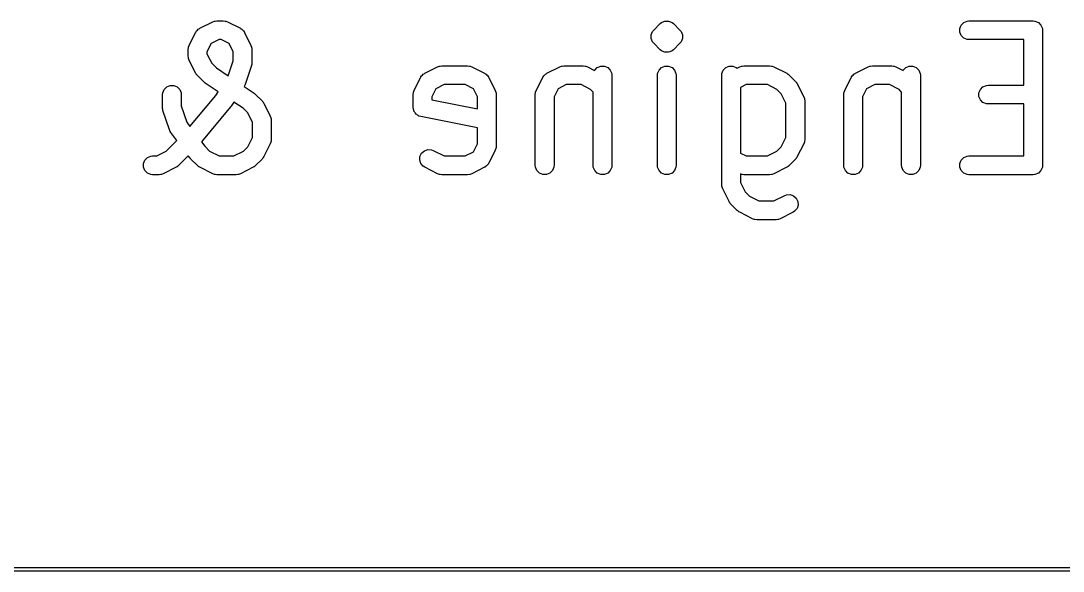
# Model space of a CAD drawing. Extents: x 89 to 178, y -115 to -57.
# Drawn here: x 119.06 to 132.96, y -115.02 to -107.69 of the extents above; entities that cross this region are included whole.
import ezdxf

# ---------------------------------------------------------------- set-up
doc = ezdxf.new("R2010")
doc.units = 0
doc.layers.add('BLACK', color=7, linetype='CONTINUOUS')

msp = doc.modelspace()

# ---------------------------------------------------------------- linework, layer by layer
at = {"layer": 'BLACK', "linetype": 'CONTINUOUS'}
for p, q in [((121.443912, -107.790625), (121.61534, -107.704911)), ((121.61534, -107.704911), (121.638226, -107.696153)), ((121.638226, -107.696153), (121.642706, -107.695834)), ((121.642706, -107.695834), (121.646856, -107.694116)), ((121.646856, -107.694116), (121.671242, -107.691714)), ((121.671242, -107.691714), (121.756956, -107.691714)), ((121.756956, -107.691714), (121.781342, -107.694116)), ((121.781342, -107.694116), (121.78549, -107.695834)), ((121.78549, -107.695834), (121.789972, -107.696153)), ((121.789972, -107.696153), (121.812857, -107.70491)), ((121.812857, -107.70491), (121.984286, -107.790624)), ((127.582854, -107.728326), (127.60179, -107.712785)), ((127.60179, -107.712785), (127.601796, -107.71278)), ((127.601796, -107.71278), (127.633657, -107.699582)), ((127.633657, -107.699582), (127.646855, -107.694116)), ((127.646855, -107.694116), (127.695629, -107.694116)), ((127.695629, -107.694116), (127.708826, -107.699582)), ((127.708826, -107.699582), (127.740688, -107.71278)), ((127.740688, -107.71278), (127.740693, -107.712785)), ((127.740693, -107.712785), (127.75963, -107.728326)), ((131.595878, -107.747268), (131.630366, -107.71278)), ((131.630366, -107.71278), (131.675426, -107.694116)), ((131.675426, -107.694116), (131.699812, -107.691714)), ((131.699812, -107.691714), (132.556955, -107.691714)), ((132.556955, -107.691714), (132.581341, -107.694116)), ((132.581341, -107.694116), (132.626401, -107.71278)), ((132.626401, -107.71278), (132.660889, -107.747268)), ((121.302296, -108.017955), (121.388011, -107.846526)), ((121.388011, -107.846526), (121.390577, -107.842449)), ((121.390577, -107.842449), (121.391219, -107.840524)), ((121.391219, -107.840524), (121.393297, -107.838127)), ((121.393297, -107.838127), (121.401065, -107.825788)), ((121.401065, -107.825788), (121.412909, -107.815515)), ((121.412909, -107.815515), (121.423175, -107.803679)), ((121.423175, -107.803679), (121.435507, -107.795915)), ((121.435507, -107.795915), (121.43791, -107.793832)), ((121.43791, -107.793832), (121.439838, -107.793189)), ((121.439838, -107.793189), (121.443912, -107.790625)), ((121.984286, -107.790624), (121.988365, -107.793191)), ((121.988365, -107.793191), (121.990289, -107.793833)), ((121.990289, -107.793833), (121.992684, -107.79591)), ((121.992684, -107.79591), (122.005024, -107.803678)), ((122.005024, -107.803678), (122.015296, -107.815522)), ((122.015296, -107.815522), (122.027134, -107.825789)), ((122.027134, -107.825789), (122.034898, -107.838123)), ((122.034898, -107.838123), (122.03698, -107.840523)), ((122.03698, -107.840523), (122.037622, -107.842449)), ((122.037622, -107.842449), (122.040189, -107.846527)), ((122.040189, -107.846527), (122.125902, -108.017955)), ((127.46293, -107.878041), (127.481595, -107.832982)), ((127.481595, -107.832982), (127.49714, -107.81404)), ((127.49714, -107.81404), (127.582854, -107.728326)), ((127.75963, -107.728326), (127.845344, -107.81404)), ((127.845344, -107.81404), (127.860889, -107.832982)), ((127.860889, -107.832982), (127.879554, -107.878041)), ((131.577214, -107.792328), (131.595878, -107.747268)), ((131.577214, -107.8411), (131.577214, -107.792328)), ((131.595878, -107.88616), (131.577214, -107.8411)), ((132.660889, -107.747268), (132.679553, -107.792328)), ((132.679553, -107.792328), (132.681955, -107.816714)), ((132.681955, -107.816714), (132.681955, -109.616714)), ((121.592983, -107.995597), (121.539099, -108.103365)), ((121.700751, -107.941714), (121.592983, -107.995597)), ((121.727447, -107.941714), (121.700751, -107.941714)), ((121.835215, -107.995597), (121.727447, -107.941714)), ((121.889099, -108.103365), (121.835215, -107.995597)), ((127.46293, -107.926815), (127.46293, -107.878041)), ((127.481595, -107.971874), (127.46293, -107.926815)), ((127.49714, -107.990816), (127.481595, -107.971874)), ((127.582854, -108.07653), (127.49714, -107.990816)), ((127.845344, -107.990816), (127.75963, -108.07653)), ((127.860889, -107.971874), (127.845344, -107.990816)), ((127.879554, -107.926815), (127.860889, -107.971874)), ((127.879554, -107.878041), (127.879554, -107.926815)), ((131.630366, -107.920648), (131.595878, -107.88616)), ((131.675426, -107.939312), (131.630366, -107.920648)), ((131.699812, -107.941714), (131.675426, -107.939312)), ((132.431955, -107.941714), (131.699812, -107.941714)), ((132.431955, -108.548857), (132.431955, -107.941714)), ((121.289099, -108.073857), (121.291501, -108.049471)), ((121.289099, -108.159571), (121.289099, -108.073857)), ((121.291501, -108.049471), (121.293219, -108.045322)), ((121.293219, -108.045322), (121.293538, -108.040841)), ((121.293538, -108.040841), (121.302296, -108.017955)), ((121.539099, -108.103365), (121.539099, -108.130062)), ((121.539099, -108.130062), (121.602545, -108.256955)), ((121.889099, -108.224999), (121.889099, -108.103365)), ((122.125902, -108.017955), (122.13466, -108.040841)), ((122.13466, -108.040841), (122.134978, -108.045321)), ((122.134978, -108.045321), (122.136697, -108.049471)), ((122.136697, -108.049471), (122.139099, -108.073857)), ((122.139099, -108.073857), (122.139099, -108.245285)), ((127.60179, -108.09207), (127.582854, -108.07653)), ((127.601796, -108.092076), (127.60179, -108.09207)), ((127.629785, -108.103669), (127.601796, -108.092076)), ((127.646855, -108.11074), (127.629785, -108.103669)), ((127.646856, -108.11074), (127.646855, -108.11074)), ((127.695628, -108.11074), (127.646856, -108.11074)), ((127.695629, -108.11074), (127.695628, -108.11074)), ((127.712699, -108.103669), (127.695629, -108.11074)), ((127.740688, -108.092076), (127.712699, -108.103669)), ((127.740693, -108.09207), (127.740688, -108.092076)), ((127.75963, -108.07653), (127.740693, -108.09207)), ((121.291501, -108.183957), (121.289099, -108.159571)), ((121.293219, -108.188105), (121.291501, -108.183957)), ((121.293538, -108.192587), (121.293219, -108.188105)), ((121.302296, -108.215473), (121.293538, -108.192587)), ((121.388011, -108.386902), (121.302296, -108.215473)), ((121.602545, -108.256955), (121.665163, -108.319573)), ((121.822591, -108.424525), (121.889099, -108.224999)), ((122.135433, -108.27272), (122.132684, -108.284814)), ((122.136697, -108.269671), (122.135433, -108.27272)), ((122.137132, -108.265249), (122.136697, -108.269671)), ((122.138117, -108.26092), (122.137132, -108.265249)), ((122.139099, -108.245285), (122.137883, -108.257628)), ((122.137883, -108.257628), (122.138117, -108.26092)), ((121.394619, -108.3974), (121.388011, -108.386902)), ((121.395881, -108.400446), (121.394619, -108.3974)), ((121.398694, -108.403874), (121.395881, -108.400446)), ((121.401065, -108.40764), (121.398694, -108.403874)), ((121.403562, -108.409806), (121.401065, -108.40764)), ((121.411426, -108.419388), (121.403562, -108.409806)), ((121.665163, -108.319573), (121.822591, -108.424525)), ((122.132684, -108.284814), (122.04697, -108.541956)), ((124.401064, -108.425789), (124.412908, -108.415516)), ((124.412908, -108.415516), (124.423175, -108.403679)), ((124.423175, -108.403679), (124.435508, -108.395915)), ((124.435508, -108.395915), (124.437909, -108.393833)), ((124.437909, -108.393833), (124.439836, -108.39319)), ((124.439836, -108.39319), (124.443912, -108.390625)), ((124.443912, -108.390625), (124.61534, -108.304911)), ((124.61534, -108.304911), (124.638226, -108.296153)), ((124.638226, -108.296153), (124.642706, -108.295834)), ((124.642706, -108.295834), (124.646856, -108.294116)), ((124.646856, -108.294116), (124.671242, -108.291714)), ((124.671242, -108.291714), (125.0141, -108.291714)), ((125.0141, -108.291714), (125.038486, -108.294116)), ((125.038486, -108.294116), (125.042634, -108.295834)), ((125.042634, -108.295834), (125.047116, -108.296153)), ((125.047116, -108.296153), (125.070002, -108.304911)), ((125.070002, -108.304911), (125.241429, -108.390624)), ((125.241429, -108.390624), (125.245507, -108.393191)), ((125.245507, -108.393191), (125.247432, -108.393833)), ((125.247432, -108.393833), (125.249829, -108.395912)), ((125.249829, -108.395912), (125.262167, -108.403679)), ((125.262167, -108.403679), (125.272436, -108.415519)), ((125.272436, -108.415519), (125.284277, -108.425789)), ((126.029635, -108.425789), (126.041479, -108.415516)), ((126.041479, -108.415516), (126.051746, -108.403679)), ((126.051746, -108.403679), (126.064079, -108.395915)), ((126.064079, -108.395915), (126.06648, -108.393833)), ((126.06648, -108.393833), (126.068407, -108.39319)), ((126.068407, -108.39319), (126.072483, -108.390625)), ((126.072483, -108.390625), (126.243911, -108.304911)), ((126.243911, -108.304911), (126.266797, -108.296153)), ((126.266797, -108.296153), (126.271277, -108.295834)), ((126.271277, -108.295834), (126.275427, -108.294116)), ((126.275427, -108.294116), (126.299813, -108.291714)), ((126.299813, -108.291714), (126.556956, -108.291714)), ((126.556956, -108.291714), (126.581342, -108.294116)), ((126.581342, -108.294116), (126.58549, -108.295834)), ((126.58549, -108.295834), (126.589972, -108.296153)), ((126.589972, -108.296153), (126.612857, -108.30491)), ((126.612857, -108.30491), (126.708004, -108.352483)), ((126.708004, -108.352483), (126.710165, -108.347268)), ((126.710165, -108.347268), (126.744653, -108.31278)), ((126.744653, -108.31278), (126.789713, -108.294116)), ((126.789713, -108.294116), (126.838485, -108.294116)), ((126.838485, -108.294116), (126.883545, -108.31278)), ((126.883545, -108.31278), (126.918033, -108.347268)), ((126.918033, -108.347268), (126.936697, -108.392328)), ((126.936697, -108.392328), (126.939099, -108.416714)), ((126.939099, -108.416714), (126.939099, -109.616714)), ((127.546242, -108.416714), (127.548644, -108.392328)), ((127.546242, -109.616714), (127.546242, -108.416714)), ((127.548644, -108.392328), (127.567308, -108.347268)), ((127.567308, -108.347268), (127.601796, -108.31278)), ((127.601796, -108.31278), (127.646856, -108.294116)), ((127.646856, -108.294116), (127.695628, -108.294116)), ((127.695628, -108.294116), (127.740688, -108.31278)), ((127.740688, -108.31278), (127.775176, -108.347268)), ((127.775176, -108.347268), (127.79384, -108.392328)), ((127.79384, -108.392328), (127.796242, -108.416714)), ((127.796242, -108.416714), (127.796242, -109.616714)), ((128.403385, -108.416714), (128.405787, -108.392328)), ((128.403385, -109.873857), (128.403385, -108.416714)), ((128.405787, -108.392328), (128.424451, -108.347268)), ((128.424451, -108.347268), (128.458939, -108.31278)), ((128.458939, -108.31278), (128.503999, -108.294116)), ((128.503999, -108.294116), (128.552771, -108.294116)), ((128.552771, -108.294116), (128.597831, -108.31278)), ((128.597831, -108.31278), (128.607945, -108.322894)), ((128.607945, -108.322894), (128.643911, -108.304911)), ((128.643911, -108.304911), (128.666797, -108.296153)), ((128.666797, -108.296153), (128.671277, -108.295834)), ((128.671277, -108.295834), (128.675427, -108.294116)), ((128.675427, -108.294116), (128.699813, -108.291714)), ((128.699813, -108.291714), (129.04267, -108.291714)), ((129.04267, -108.291714), (129.067056, -108.294116)), ((129.067056, -108.294116), (129.071204, -108.295834)), ((129.071204, -108.295834), (129.075686, -108.296153)), ((129.075686, -108.296153), (129.098571, -108.30491)), ((129.098571, -108.30491), (129.27, -108.390624)), ((129.27, -108.390624), (129.2805, -108.397234)), ((129.2805, -108.397234), (129.283545, -108.398495)), ((129.283545, -108.398495), (129.286971, -108.401307)), ((129.286971, -108.401307), (129.290738, -108.403678)), ((129.290738, -108.403678), (129.292904, -108.406176)), ((129.292904, -108.406176), (129.302487, -108.41404)), ((129.302487, -108.41404), (129.388201, -108.499754)), ((130.14392, -108.425789), (130.155764, -108.415516)), ((130.155764, -108.415516), (130.166031, -108.403679)), ((130.166031, -108.403679), (130.178364, -108.395915)), ((130.178364, -108.395915), (130.180765, -108.393833)), ((130.180765, -108.393833), (130.182692, -108.39319)), ((130.182692, -108.39319), (130.186768, -108.390625)), ((130.186768, -108.390625), (130.358196, -108.304911)), ((130.358196, -108.304911), (130.381082, -108.296153)), ((130.381082, -108.296153), (130.385562, -108.295834)), ((130.385562, -108.295834), (130.389712, -108.294116)), ((130.389712, -108.294116), (130.414098, -108.291714)), ((130.414098, -108.291714), (130.671241, -108.291714)), ((130.671241, -108.291714), (130.695627, -108.294116)), ((130.695627, -108.294116), (130.699775, -108.295834)), ((130.699775, -108.295834), (130.704257, -108.296153)), ((130.704257, -108.296153), (130.727142, -108.30491)), ((130.727142, -108.30491), (130.822289, -108.352483)), ((130.822289, -108.352483), (130.82445, -108.347268)), ((130.82445, -108.347268), (130.858938, -108.31278)), ((130.858938, -108.31278), (130.903998, -108.294116)), ((130.903998, -108.294116), (130.95277, -108.294116)), ((130.95277, -108.294116), (130.99783, -108.31278)), ((130.99783, -108.31278), (131.032318, -108.347268)), ((131.032318, -108.347268), (131.050982, -108.392328)), ((131.050982, -108.392328), (131.053384, -108.416714)), ((131.053384, -108.416714), (131.053384, -109.616714)), ((121.001796, -108.569923), (121.046856, -108.551259)), ((121.046856, -108.551259), (121.095628, -108.551259)), ((121.095628, -108.551259), (121.140688, -108.569923)), ((121.49714, -108.505102), (121.411426, -108.419388)), ((121.497208, -108.505157), (121.49714, -108.505102)), ((121.497233, -108.505195), (121.497208, -108.505157)), ((121.506776, -108.51301), (121.497233, -108.505195)), ((121.516082, -108.520647), (121.506776, -108.51301)), ((121.516122, -108.520663), (121.516082, -108.520647)), ((121.516191, -108.52072), (121.516122, -108.520663)), ((121.689107, -108.635997), (121.516191, -108.52072)), ((122.040198, -108.557122), (122.03698, -108.564331)), ((122.04392, -108.550143), (122.040198, -108.557122)), ((122.044401, -108.547708), (122.04392, -108.550143)), ((122.04697, -108.541956), (122.044401, -108.547708)), ((124.302296, -108.617956), (124.38801, -108.446527)), ((124.38801, -108.446527), (124.390577, -108.442447)), ((124.390577, -108.442447), (124.391219, -108.440524)), ((124.391219, -108.440524), (124.393296, -108.438128)), ((124.393296, -108.438128), (124.401064, -108.425789)), ((124.700751, -108.541714), (124.592983, -108.595597)), ((124.984592, -108.541714), (124.700751, -108.541714)), ((125.092357, -108.595596), (124.984592, -108.541714)), ((125.284277, -108.425789), (125.292043, -108.438126)), ((125.292043, -108.438126), (125.294123, -108.440524)), ((125.294123, -108.440524), (125.294764, -108.442448)), ((125.294764, -108.442448), (125.297332, -108.446527)), ((125.297332, -108.446527), (125.383045, -108.617955)), ((125.930867, -108.617956), (126.016581, -108.446527)), ((126.016581, -108.446527), (126.019148, -108.442447)), ((126.019148, -108.442447), (126.01979, -108.440524)), ((126.01979, -108.440524), (126.021867, -108.438128)), ((126.021867, -108.438128), (126.029635, -108.425789)), ((126.329322, -108.541714), (126.221554, -108.595597)), ((126.527447, -108.541714), (126.329322, -108.541714)), ((126.654341, -108.60516), (126.527447, -108.541714)), ((128.729322, -108.541714), (128.653385, -108.579682)), ((129.013161, -108.541714), (128.729322, -108.541714)), ((129.140055, -108.60516), (129.013161, -108.541714)), ((129.388201, -108.499754), (129.396067, -108.509339)), ((129.396067, -108.509339), (129.398562, -108.511503)), ((129.398562, -108.511503), (129.40093, -108.515264)), ((129.40093, -108.515264), (129.403746, -108.518696)), ((129.403746, -108.518696), (129.405007, -108.521742)), ((129.405007, -108.521742), (129.411617, -108.532241)), ((129.411617, -108.532241), (129.49733, -108.703669)), ((130.045152, -108.617956), (130.130866, -108.446527)), ((130.130866, -108.446527), (130.133433, -108.442447)), ((130.133433, -108.442447), (130.134075, -108.440524)), ((130.134075, -108.440524), (130.136152, -108.438128)), ((130.136152, -108.438128), (130.14392, -108.425789)), ((130.443607, -108.541714), (130.335839, -108.595597)), ((130.641732, -108.541714), (130.443607, -108.541714)), ((130.768626, -108.60516), (130.641732, -108.541714)), ((131.887509, -108.569923), (131.932569, -108.551259)), ((131.932569, -108.551259), (131.956955, -108.548857)), ((131.956955, -108.548857), (132.431955, -108.548857)), ((120.946242, -108.673857), (120.948644, -108.649471)), ((120.946242, -108.845285), (120.946242, -108.673857)), ((120.948644, -108.649471), (120.967308, -108.604411)), ((120.967308, -108.604411), (121.001796, -108.569923)), ((121.140688, -108.569923), (121.175176, -108.604411)), ((121.175176, -108.604411), (121.19384, -108.649471)), ((121.19384, -108.649471), (121.196242, -108.673857)), ((121.196242, -108.673857), (121.196242, -108.825002)), ((121.31099, -109.099473), (121.656654, -108.684675)), ((121.656654, -108.684675), (121.689107, -108.635997)), ((122.035357, -108.566202), (122.035291, -108.566325)), ((122.035291, -108.566325), (122.169152, -108.655565)), ((122.03698, -108.564331), (122.035357, -108.566202)), ((122.169152, -108.655565), (122.169221, -108.655622)), ((122.169221, -108.655622), (122.16926, -108.655638)), ((122.16926, -108.655638), (122.178096, -108.662889)), ((122.178096, -108.662889), (122.18811, -108.67109)), ((122.18811, -108.67109), (122.188136, -108.671128)), ((122.188136, -108.671128), (122.188202, -108.671183)), ((122.188202, -108.671183), (122.273916, -108.756897)), ((124.2891, -108.673857), (124.291502, -108.649471)), ((124.2891, -108.845285), (124.2891, -108.673857)), ((124.291502, -108.649471), (124.29322, -108.645322)), ((124.29322, -108.645322), (124.293539, -108.640841)), ((124.293539, -108.640841), (124.302296, -108.617956)), ((124.592983, -108.595597), (124.5391, -108.703365)), ((125.146242, -108.703365), (125.092357, -108.595596)), ((125.383045, -108.617955), (125.391803, -108.640841)), ((125.391803, -108.640841), (125.392121, -108.645321)), ((125.392121, -108.645321), (125.39384, -108.649471)), ((125.39384, -108.649471), (125.396242, -108.673857)), ((125.396242, -108.673857), (125.396242, -109.359571)), ((125.917671, -108.673857), (125.920073, -108.649471)), ((125.917671, -109.616714), (125.917671, -108.673857)), ((125.920073, -108.649471), (125.921791, -108.645322)), ((125.921791, -108.645322), (125.92211, -108.640841)), ((125.92211, -108.640841), (125.930867, -108.617956)), ((126.221554, -108.595597), (126.167671, -108.703365)), ((126.689099, -108.639918), (126.654341, -108.60516)), ((126.689099, -109.616714), (126.689099, -108.639918)), ((128.653385, -108.579682), (128.653385, -109.453745)), ((129.197079, -108.662184), (129.140055, -108.60516)), ((129.260527, -108.789079), (129.197079, -108.662184)), ((130.031956, -108.673857), (130.034358, -108.649471)), ((130.031956, -109.616714), (130.031956, -108.673857)), ((130.034358, -108.649471), (130.036076, -108.645322)), ((130.036076, -108.645322), (130.036395, -108.640841)), ((130.036395, -108.640841), (130.045152, -108.617956)), ((130.335839, -108.595597), (130.281956, -108.703365)), ((130.803384, -108.639918), (130.768626, -108.60516)), ((130.803384, -109.616714), (130.803384, -108.639918)), ((131.834357, -108.649471), (131.853021, -108.604411)), ((131.834357, -108.698243), (131.834357, -108.649471)), ((131.853021, -108.604411), (131.887509, -108.569923)), ((121.196242, -108.825002), (121.269126, -109.043655)), ((121.856733, -108.834073), (121.852984, -108.839594)), ((121.860962, -108.828909), (121.856733, -108.834073)), ((121.897119, -108.774672), (121.860962, -108.828909)), ((122.02018, -108.856713), (121.897119, -108.774672)), ((122.273916, -108.756897), (122.281782, -108.766482)), ((122.281782, -108.766482), (122.284277, -108.768646)), ((122.284277, -108.768646), (122.286645, -108.772407)), ((122.286645, -108.772407), (122.289461, -108.775839)), ((122.289461, -108.775839), (122.290722, -108.778885)), ((122.290722, -108.778885), (122.297332, -108.789384)), ((122.297332, -108.789384), (122.383045, -108.960812)), ((124.5391, -108.703365), (124.5391, -108.742809)), ((124.5391, -108.742809), (125.146242, -108.864237)), ((125.146242, -108.864237), (125.146242, -108.703365)), ((126.167671, -108.703365), (126.167671, -109.616714)), ((129.260527, -109.244348), (129.260527, -108.789079)), ((129.49733, -108.703669), (129.506088, -108.726555)), ((129.506088, -108.726555), (129.506406, -108.731035)), ((129.506406, -108.731035), (129.508125, -108.735185)), ((129.508125, -108.735185), (129.510527, -108.759571)), ((129.510527, -108.759571), (129.510527, -109.273857)), ((130.281956, -108.703365), (130.281956, -109.616714)), ((131.853021, -108.743303), (131.834357, -108.698243)), ((131.887509, -108.777791), (131.853021, -108.743303)), ((131.932569, -108.796455), (131.887509, -108.777791)), ((131.956955, -108.798857), (131.932569, -108.796455)), ((132.431955, -108.798857), (131.956955, -108.798857)), ((132.431955, -109.491714), (132.431955, -108.798857)), ((120.947457, -108.857628), (120.946242, -108.845285)), ((120.947224, -108.860919), (120.947457, -108.857628)), ((120.948208, -108.865248), (120.947224, -108.860919)), ((120.948644, -108.869671), (120.948208, -108.865248)), ((120.949907, -108.872722), (120.948644, -108.869671)), ((120.952657, -108.884813), (120.949907, -108.872722)), ((121.03837, -109.141956), (120.952657, -108.884813)), ((121.852984, -108.839594), (121.46514, -109.305006)), ((122.082794, -108.919327), (122.02018, -108.856713)), ((122.146242, -109.046222), (122.082794, -108.919327)), ((122.383045, -108.960812), (122.391803, -108.983698)), ((124.291502, -108.869671), (124.2891, -108.845285)), ((124.296188, -108.880985), (124.291502, -108.869671)), ((124.298565, -108.892999), (124.296188, -108.880985)), ((124.305429, -108.903296), (124.298565, -108.892999)), ((124.310166, -108.914731), (124.305429, -108.903296)), ((124.318825, -108.92339), (124.310166, -108.914731)), ((124.325619, -108.933581), (124.318825, -108.92339)), ((124.335903, -108.940468), (124.325619, -108.933581)), ((124.344654, -108.949219), (124.335903, -108.940468)), ((124.355968, -108.953905), (124.344654, -108.949219)), ((124.366144, -108.96072), (124.355968, -108.953905)), ((124.389585, -108.967858), (124.366144, -108.96072)), ((125.146242, -109.119189), (124.389585, -108.967858)), ((121.269126, -109.043655), (121.31099, -109.099473)), ((122.146242, -109.244348), (122.146242, -109.046222)), ((122.391803, -108.983698), (122.392121, -108.988178)), ((122.392121, -108.988178), (122.39384, -108.992328)), ((122.39384, -108.992328), (122.396242, -109.016714)), ((122.396242, -109.016714), (122.396242, -109.273857)), ((121.043426, -109.15328), (121.03837, -109.141956)), ((121.044246, -109.156478), (121.043426, -109.15328)), ((121.04655, -109.160276), (121.044246, -109.156478)), ((121.048361, -109.164331), (121.04655, -109.160276)), ((121.050521, -109.166822), (121.048361, -109.164331)), ((121.056956, -109.177428), (121.050521, -109.166822)), ((121.138848, -109.286617), (121.056956, -109.177428)), ((122.082796, -109.371239), (122.146242, -109.244348)), ((125.146242, -109.330062), (125.146242, -109.119189)), ((129.197081, -109.371239), (129.260527, -109.244348)), ((120.997198, -109.428268), (121.138848, -109.286617)), ((121.46514, -109.305006), (121.50877, -109.36318)), ((121.50877, -109.36318), (121.573859, -109.428268)), ((122.025767, -109.428268), (122.082796, -109.371239)), ((122.383045, -109.329759), (122.297331, -109.501187)), ((122.391803, -109.306873), (122.383045, -109.329759)), ((122.392121, -109.302392), (122.391803, -109.306873)), ((122.39384, -109.298243), (122.392121, -109.302392)), ((122.396242, -109.273857), (122.39384, -109.298243)), ((125.092357, -109.437831), (125.146242, -109.330062)), ((125.392121, -109.388106), (125.391803, -109.392587)), ((125.39384, -109.383957), (125.392121, -109.388106)), ((125.396242, -109.359571), (125.39384, -109.383957)), ((129.140052, -109.428268), (129.197081, -109.371239)), ((129.49733, -109.329759), (129.411616, -109.501187)), ((129.506088, -109.306873), (129.49733, -109.329759)), ((129.506406, -109.302392), (129.506088, -109.306873)), ((129.508125, -109.298243), (129.506406, -109.302392)), ((129.510527, -109.273857), (129.508125, -109.298243)), ((120.710165, -109.547268), (120.744653, -109.51278)), ((120.744653, -109.51278), (120.789713, -109.494116)), ((120.789713, -109.494116), (120.814099, -109.491714)), ((120.814099, -109.491714), (120.870306, -109.491714)), ((120.870306, -109.491714), (120.997198, -109.428268)), ((121.29037, -109.488647), (121.15963, -109.619388)), ((121.314099, -109.520285), (121.29037, -109.488647)), ((121.320092, -109.526826), (121.314099, -109.520285)), ((121.325711, -109.533673), (121.320092, -109.526826)), ((121.573859, -109.428268), (121.700751, -109.491714)), ((121.700751, -109.491714), (121.898876, -109.491714)), ((121.898876, -109.491714), (122.025767, -109.428268)), ((122.281784, -109.524085), (122.273917, -109.533673)), ((122.284277, -109.521924), (122.281784, -109.524085)), ((122.286643, -109.518164), (122.284277, -109.521924)), ((122.289462, -109.51473), (122.286643, -109.518164)), ((122.290725, -109.51168), (122.289462, -109.51473)), ((122.297331, -109.501187), (122.290725, -109.51168)), ((124.375795, -109.546634), (124.379253, -109.497984)), ((124.379253, -109.497984), (124.401065, -109.454361)), ((124.401065, -109.454361), (124.43791, -109.422405)), ((124.43791, -109.422405), (124.48418, -109.406981)), ((124.48418, -109.406981), (124.53283, -109.410439)), ((124.53283, -109.410439), (124.555716, -109.419197)), ((124.555716, -109.419197), (124.700751, -109.491714)), ((124.700751, -109.491714), (124.984592, -109.491714)), ((124.984592, -109.491714), (125.092357, -109.437831)), ((125.383045, -109.415473), (125.297332, -109.586901)), ((125.391803, -109.392587), (125.383045, -109.415473)), ((128.653385, -109.453745), (128.729322, -109.491714)), ((128.729322, -109.491714), (129.013161, -109.491714)), ((129.013161, -109.491714), (129.140052, -109.428268)), ((129.396069, -109.524085), (129.388202, -109.533673)), ((129.398562, -109.521924), (129.396069, -109.524085)), ((129.400928, -109.518164), (129.398562, -109.521924)), ((129.403747, -109.51473), (129.400928, -109.518164)), ((129.40501, -109.51168), (129.403747, -109.51473)), ((129.411616, -109.501187), (129.40501, -109.51168)), ((131.595878, -109.547268), (131.630366, -109.51278)), ((131.630366, -109.51278), (131.675426, -109.494116)), ((131.675426, -109.494116), (131.699812, -109.491714)), ((131.699812, -109.491714), (132.431955, -109.491714)), ((120.691501, -109.592328), (120.710165, -109.547268)), ((120.691501, -109.6411), (120.691501, -109.592328)), ((120.710165, -109.68616), (120.691501, -109.6411)), ((121.127143, -109.642804), (120.955716, -109.728517)), ((121.137641, -109.636194), (121.127143, -109.642804)), ((121.140688, -109.634933), (121.137641, -109.636194)), ((121.144119, -109.632117), (121.140688, -109.634933)), ((121.147881, -109.629749), (121.144119, -109.632117)), ((121.150044, -109.627254), (121.147881, -109.629749)), ((121.15963, -109.619388), (121.150044, -109.627254)), ((121.411425, -109.619388), (121.325711, -109.533673)), ((121.421013, -109.627257), (121.411425, -109.619388)), ((121.423175, -109.629749), (121.421013, -109.627257)), ((121.426932, -109.632114), (121.423175, -109.629749)), ((121.430367, -109.634933), (121.426932, -109.632114)), ((121.433417, -109.636196), (121.430367, -109.634933)), ((121.443912, -109.642803), (121.433417, -109.636196)), ((121.61534, -109.728517), (121.443912, -109.642803)), ((122.155715, -109.642804), (121.984286, -109.728518)), ((122.166214, -109.636195), (122.155715, -109.642804)), ((122.169261, -109.634933), (122.166214, -109.636195)), ((122.172691, -109.632117), (122.169261, -109.634933)), ((122.176453, -109.62975), (122.172691, -109.632117)), ((122.178617, -109.627254), (122.176453, -109.62975)), ((122.188203, -109.619388), (122.178617, -109.627254)), ((122.273917, -109.533673), (122.188203, -109.619388)), ((124.391219, -109.592904), (124.375795, -109.546634)), ((124.423175, -109.629749), (124.391219, -109.592904)), ((124.443912, -109.642803), (124.423175, -109.629749)), ((124.61534, -109.728517), (124.443912, -109.642803)), ((125.241429, -109.642804), (125.070002, -109.728517)), ((125.245507, -109.640236), (125.241429, -109.642804)), ((125.247432, -109.639595), (125.245507, -109.640236)), ((125.249829, -109.637515), (125.247432, -109.639595)), ((125.262167, -109.629749), (125.249829, -109.637515)), ((125.272436, -109.617908), (125.262167, -109.629749)), ((125.284277, -109.607639), (125.272436, -109.617908)), ((125.292043, -109.595301), (125.284277, -109.607639)), ((125.294123, -109.592904), (125.292043, -109.595301)), ((125.294764, -109.590979), (125.294123, -109.592904)), ((125.297332, -109.586901), (125.294764, -109.590979)), ((125.920073, -109.6411), (125.917671, -109.616714)), ((125.938737, -109.68616), (125.920073, -109.6411)), ((126.165269, -109.6411), (126.146605, -109.68616)), ((126.167671, -109.616714), (126.165269, -109.6411)), ((126.691501, -109.6411), (126.689099, -109.616714)), ((126.710165, -109.68616), (126.691501, -109.6411)), ((126.936697, -109.6411), (126.918033, -109.68616)), ((126.939099, -109.616714), (126.936697, -109.6411)), ((127.548644, -109.6411), (127.546242, -109.616714)), ((127.567308, -109.68616), (127.548644, -109.6411)), ((127.79384, -109.6411), (127.775176, -109.68616)), ((127.796242, -109.616714), (127.79384, -109.6411)), ((129.27, -109.642804), (129.098571, -109.728518)), ((129.280499, -109.636195), (129.27, -109.642804)), ((129.283546, -109.634933), (129.280499, -109.636195)), ((129.286976, -109.632117), (129.283546, -109.634933)), ((129.290738, -109.62975), (129.286976, -109.632117)), ((129.292902, -109.627254), (129.290738, -109.62975)), ((129.302488, -109.619388), (129.292902, -109.627254)), ((129.388202, -109.533673), (129.302488, -109.619388)), ((130.034358, -109.6411), (130.031956, -109.616714)), ((130.053022, -109.68616), (130.034358, -109.6411)), ((130.279554, -109.6411), (130.26089, -109.68616)), ((130.281956, -109.616714), (130.279554, -109.6411)), ((130.805786, -109.6411), (130.803384, -109.616714)), ((130.82445, -109.68616), (130.805786, -109.6411)), ((131.050982, -109.6411), (131.032318, -109.68616)), ((131.053384, -109.616714), (131.050982, -109.6411)), ((131.577214, -109.592328), (131.595878, -109.547268)), ((131.577214, -109.6411), (131.577214, -109.592328)), ((131.595878, -109.68616), (131.577214, -109.6411)), ((132.679553, -109.6411), (132.660889, -109.68616)), ((132.681955, -109.616714), (132.679553, -109.6411)), ((120.744653, -109.720648), (120.710165, -109.68616)), ((120.789713, -109.739312), (120.744653, -109.720648)), ((120.814099, -109.741714), (120.789713, -109.739312)), ((120.899814, -109.741714), (120.814099, -109.741714)), ((120.9242, -109.739312), (120.899814, -109.741714)), ((120.928348, -109.737593), (120.9242, -109.739312)), ((120.93283, -109.737275), (120.928348, -109.737593)), ((120.955716, -109.728517), (120.93283, -109.737275)), ((121.638226, -109.737275), (121.61534, -109.728517)), ((121.642706, -109.737593), (121.638226, -109.737275)), ((121.646856, -109.739312), (121.642706, -109.737593)), ((121.671242, -109.741714), (121.646856, -109.739312)), ((121.928385, -109.741714), (121.671242, -109.741714)), ((121.952771, -109.739312), (121.928385, -109.741714)), ((121.956919, -109.737593), (121.952771, -109.739312)), ((121.961401, -109.737275), (121.956919, -109.737593)), ((121.984286, -109.728518), (121.961401, -109.737275)), ((124.638226, -109.737275), (124.61534, -109.728517)), ((124.642706, -109.737593), (124.638226, -109.737275)), ((124.646856, -109.739312), (124.642706, -109.737593)), ((124.671242, -109.741714), (124.646856, -109.739312)), ((125.0141, -109.741714), (124.671242, -109.741714)), ((125.038486, -109.739312), (125.0141, -109.741714)), ((125.042634, -109.737593), (125.038486, -109.739312)), ((125.047116, -109.737275), (125.042634, -109.737593)), ((125.070002, -109.728517), (125.047116, -109.737275)), ((125.973225, -109.720648), (125.938737, -109.68616)), ((126.018285, -109.739312), (125.973225, -109.720648)), ((126.067057, -109.739312), (126.018285, -109.739312)), ((126.112117, -109.720648), (126.067057, -109.739312)), ((126.146605, -109.68616), (126.112117, -109.720648)), ((126.744653, -109.720648), (126.710165, -109.68616)), ((126.789713, -109.739312), (126.744653, -109.720648)), ((126.838485, -109.739312), (126.789713, -109.739312)), ((126.883545, -109.720648), (126.838485, -109.739312)), ((126.918033, -109.68616), (126.883545, -109.720648)), ((127.601796, -109.720648), (127.567308, -109.68616)), ((127.646856, -109.739312), (127.601796, -109.720648)), ((127.695628, -109.739312), (127.646856, -109.739312)), ((127.740688, -109.720648), (127.695628, -109.739312)), ((127.775176, -109.68616), (127.740688, -109.720648)), ((128.666797, -109.737275), (128.653385, -109.732142)), ((128.653385, -109.732142), (128.653385, -109.844349)), ((128.671277, -109.737593), (128.666797, -109.737275)), ((128.675427, -109.739312), (128.671277, -109.737593)), ((128.699813, -109.741714), (128.675427, -109.739312)), ((129.04267, -109.741714), (128.699813, -109.741714)), ((129.067056, -109.739312), (129.04267, -109.741714)), ((129.071204, -109.737593), (129.067056, -109.739312)), ((129.075686, -109.737275), (129.071204, -109.737593)), ((129.098571, -109.728518), (129.075686, -109.737275)), ((130.08751, -109.720648), (130.053022, -109.68616)), ((130.13257, -109.739312), (130.08751, -109.720648)), ((130.181342, -109.739312), (130.13257, -109.739312)), ((130.226402, -109.720648), (130.181342, -109.739312)), ((130.26089, -109.68616), (130.226402, -109.720648)), ((130.858938, -109.720648), (130.82445, -109.68616)), ((130.903998, -109.739312), (130.858938, -109.720648)), ((130.95277, -109.739312), (130.903998, -109.739312)), ((130.99783, -109.720648), (130.95277, -109.739312)), ((131.032318, -109.68616), (130.99783, -109.720648)), ((131.630366, -109.720648), (131.595878, -109.68616)), ((131.675426, -109.739312), (131.630366, -109.720648)), ((131.699812, -109.741714), (131.675426, -109.739312)), ((132.556955, -109.741714), (131.699812, -109.741714)), ((132.581341, -109.739312), (132.556955, -109.741714)), ((132.626401, -109.720648), (132.581341, -109.739312)), ((132.660889, -109.68616), (132.626401, -109.720648)), ((128.405787, -109.898243), (128.403385, -109.873857)), ((128.407505, -109.902391), (128.405787, -109.898243)), ((128.407824, -109.906873), (128.407505, -109.902391)), ((128.416582, -109.929759), (128.407824, -109.906873)), ((128.502295, -110.101186), (128.416582, -109.929759)), ((128.653385, -109.844349), (128.71683, -109.971239)), ((128.71683, -109.971239), (128.773858, -110.028268)), ((128.773858, -110.028268), (128.900751, -110.091714)), ((129.098877, -110.091714), (129.243911, -110.019197)), ((129.243911, -110.019197), (129.266797, -110.010439)), ((129.266797, -110.010439), (129.315446, -110.006982)), ((129.315446, -110.006982), (129.361717, -110.022405)), ((129.361717, -110.022405), (129.398562, -110.054361)), ((129.398562, -110.054361), (129.420373, -110.097984)), ((128.508901, -110.11168), (128.502295, -110.101186)), ((128.510165, -110.114731), (128.508901, -110.11168)), ((128.512985, -110.118167), (128.510165, -110.114731)), ((128.51535, -110.121924), (128.512985, -110.118167)), ((128.517841, -110.124084), (128.51535, -110.121924)), ((128.52571, -110.133673), (128.517841, -110.124084)), ((128.611424, -110.219388), (128.52571, -110.133673)), ((128.621012, -110.227257), (128.611424, -110.219388)), ((128.900751, -110.091714), (129.098877, -110.091714)), ((129.408408, -110.192904), (129.376452, -110.229749)), ((129.423831, -110.146634), (129.408408, -110.192904)), ((129.420373, -110.097984), (129.423831, -110.146634)), ((128.623174, -110.229749), (128.621012, -110.227257)), ((128.626931, -110.232114), (128.623174, -110.229749)), ((128.630366, -110.234933), (128.626931, -110.232114)), ((128.633415, -110.236196), (128.630366, -110.234933)), ((128.643912, -110.242804), (128.633415, -110.236196)), ((128.81534, -110.328517), (128.643912, -110.242804)), ((128.838226, -110.337275), (128.81534, -110.328517)), ((128.842706, -110.337593), (128.838226, -110.337275)), ((128.846856, -110.339312), (128.842706, -110.337593)), ((128.871242, -110.341714), (128.846856, -110.339312)), ((129.128385, -110.341714), (128.871242, -110.341714)), ((129.152771, -110.339312), (129.128385, -110.341714)), ((129.156919, -110.337593), (129.152771, -110.339312)), ((129.161401, -110.337275), (129.156919, -110.337593)), ((129.184287, -110.328517), (129.161401, -110.337275)), ((129.355714, -110.242804), (129.184287, -110.328517)), ((129.376452, -110.229749), (129.355714, -110.242804)), ((169.5, -115.025), (97.5, -115.025)), ((97.524182, -114.975), (169.475818, -114.975))]:
    msp.add_line(p, q, dxfattribs=at)

doc.saveas('drawing.dxf')
